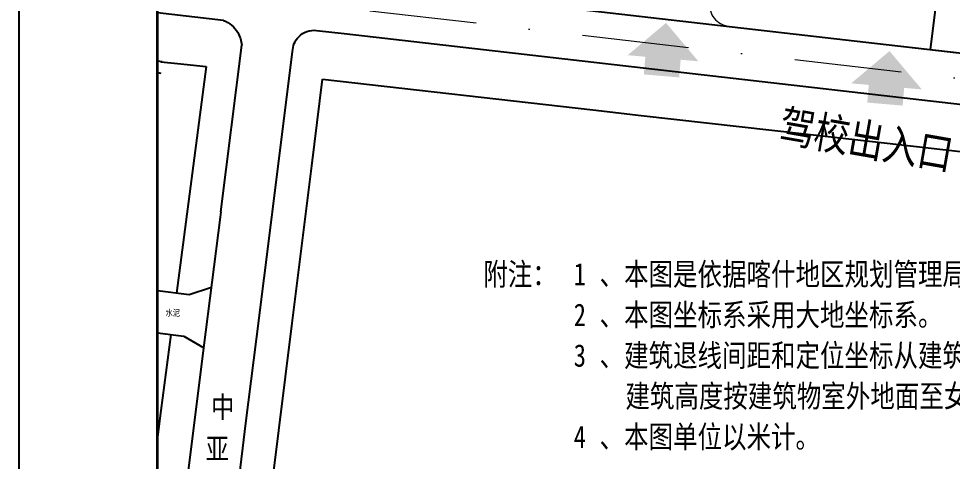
# Model space of a CAD drawing. Extents: x -534 to 560, y 572 to 1344.
# Drawn here: x -533.7 to -315, y 718.1 to 821.8 of the extents above; entities that cross this region are included whole.
import ezdxf
from ezdxf.enums import TextEntityAlignment as Align

# ---------------------------------------------------------------- set-up
doc = ezdxf.new("R2010")
doc.units = 0
doc.header["$LTSCALE"] = 1000
doc.linetypes.add('DASHDOT2', pattern=[0.5, 0.25, -0.125, 0, -0.125])
doc.linetypes.add('X5', pattern=[3, 2, -1])
doc.layers.get('0').update_dxf_attribs({"linetype": 'CONTINUOUS'})
for name, color, linetype in [('4', 4, 'CONTINUOUS'), ('DLSS', 8, 'CONTINUOUS'), ('PUB_TEXT', 7, 'CONTINUOUS'), ('TK', 7, 'CONTINUOUS'), ('外轮廓线', 2, 'CONTINUOUS')]:
    doc.layers.add(name, color=color, linetype=linetype)
doc.layers.add('ASSIST', color=8, linetype='CONTINUOUS', plot=False)
doc.layers.add('道路红线', color=1, linetype='CONTINUOUS', lineweight=0)
doc.styles.add('HT', font='simhei.ttf', dxfattribs={"width": 0.8})
doc.styles.add('HZ', font='', dxfattribs={"width": 0.8})
doc.styles.get('HZ').set_extended_font_data('SimSun')

# ---------------------------------------------------------------- blocks, each defined once
blk = doc.blocks.new('BFGGFHBDRSGS')
at = {"layer": 'TK'}
blk.add_line((301383.9997667727, -156237.5000457103), (301383.9997667727, -215637.5000457103), dxfattribs=at)
at = {"layer": 'TK', "const_width": 50}
blk.add_lwpolyline([(303883.9997667727, -214637.5000457103), (384483.9997667727, -214637.5000457103), (384483.9997667727, -157237.5000457103), (303883.9997667727, -157237.5000457103)], close=True, dxfattribs=at)
blk = doc.blocks.new('A$C37B82D5D')
at = {"xscale": 1.25, "yscale": 1.25, "zscale": 1.25}
blk.add_blockref('BFGGFHBDRSGS', (-376729.9991856659, 269546.8752933975), dxfattribs=at)

msp = doc.modelspace()

# ---------------------------------------------------------------- hatches: boundary and pattern name
at = {"layer": 'PUB_TEXT'}
for points in [[(-374.5076545466, 811.8257479207678), (-382.0792589780322, 820.809416966149), (-391.0629280135181, 813.237812519641), (-386.9241096460755, 812.884796369457), (-387.2771257963759, 808.7459779964847), (-378.9994890614907, 808.0399456970481), (-378.6464729111904, 812.1787640700204)], [(-322.167748014329, 805.2285493688636), (-329.7393524457613, 814.2122184142448), (-338.7230214812472, 806.6406139677368), (-334.5842031138046, 806.2875978175529), (-334.937219264105, 802.1487794445806), (-326.6595825292198, 801.4427471451439), (-326.3065663789195, 805.5815655181162)]]:
    msp.add_hatch(color=1, dxfattribs=at).paths.add_polyline_path(points)

# ---------------------------------------------------------------- linework, layer by layer
at = {"layer": '4', "linetype": 'ByBlock', "lineweight": 18}
msp.add_line((-367.4613394775806, 820.0433134544728), (-249.4419204261649, 806.4957170352427), dxfattribs=at)
msp.add_arc((-366.8911277900479, 825.0106929080648), 5, 173.4496575928476, 263.451608363702, dxfattribs=at)
at = {"layer": 'ASSIST', "color": 8, "linetype": 'Continuous', "flags": 128}
msp.add_lwpolyline([(-501.193599044369, 809.1653320870003), (-500.3829808565933, 809.0641022609634)], dxfattribs=at)
at = {"layer": 'DLSS', "color": 41, "linetype": 'Continuous'}
for p, q in [((-474.3938775587958, 775.3213328478269), (-474.2348944069527, 776.5866025356663)), ((-477.9861902347329, 746.7318610359071), (-474.3938775587885, 775.3213328478269)), ((-480.4524949094775, 727.1037400072528), (-477.9861902347329, 746.7318610359071)), ((-497.9371707101382, 684.2081312002701), (-490.3402752318798, 744.7262034896848)), ((-483.7375149491854, 700.9598610360263), (-480.4524949094775, 727.1037400072528))]:
    msp.add_line(p, q, dxfattribs=at)
at = {"layer": 'DLSS', "color": 41, "linetype": 'Continuous', "flags": 128}
for points in [[(-462.5222338612803, 830.9367914699105), (283.9499390731216, 745.2424205082625, 0.4108430727823308), (300.5421167464665, 758.2622201925551), (348.8342575781717, 1140.626663414769, 0.3922839307197539), (341.7027586948825, 1150.573052354541), (-387.8809220486, 1299.289069744395)], [(-485.7359220485814, 821.3999434296129, -0.08268453701559526), (-483.8207322007656, 820.2548429152084, -0.08268453707251949), (-482.3799220486108, 818.5509434301493, -0.05760976735183904), (-481.7411183081713, 817.127545732641, -0.05760976734663537), (-481.4439220486238, 815.5959434300748)], [(-469.5239220485819, 814.0789434300823, -0.09646030194067015), (-469.1543539823761, 815.9574114136485, -0.09646030189566235), (-468.1069220486243, 817.5599434297619, -0.1155177319318757), (-466.1838176588208, 818.7913602419285, -0.1155177318339452), (-463.9139220485959, 819.0409434294415)]]:
    msp.add_lwpolyline(points, format="xyb", dxfattribs=at)
for points in [[(-320.1128844650011, 814.5883192052333), (-287.1092908475039, 1076.544869863588)], [(-485.7359220485814, 821.3999434296129), (-501.193599044369, 823.1678563035651)], [(-463.9139220485959, 819.0409434294415), (-457.4775758717587, 818.3018851881934)], [(-457.4775758717587, 818.3018851881934), (284.9860779521259, 733.0479434305889)], [(-486.3408067708078, 776.5866025356663), (-481.4463011452026, 815.5770093562169)], [(-474.2348944069527, 776.5866025356663), (-469.5239220485819, 814.0789434300823)], [(-486.4225382141158, 775.3213328478269), (-486.2618960420077, 776.5866025356663)], [(-490.3092555374751, 744.7082905197603), (-486.4225382141158, 775.3213328478269)]]:
    msp.add_lwpolyline(points, dxfattribs=at)
at = {"layer": 'DLSS', "color": 8, "linetype": 'X5', "flags": 128}
for points in [[(-500.055518289053, 811.686324618393), (-501.193599044369, 811.8193150542537)], [(-500.3829808565933, 811.686324618393), (-496.5317626203905, 811.2924427712423)], [(-496.5317626203905, 811.2924427712423), (-489.7787120575813, 810.6017771517945), (-496.7664690220408, 757.5223782748071)], [(-465.0438685077388, 787.3408610360784), (-462.5242376157694, 807.6302521653561)], [(-462.5242376157694, 807.6302521653561), (-399.2270608703402, 800.4357321705756)], [(-399.2270608703402, 800.4357321705756), (-387.8809220486, 799.1461008345796)], [(-387.8809220486, 799.1461008345796), (-342.0157223008136, 793.9329442052258)], [(-342.0157223008136, 793.9329442052258), (-54.4710422691569, 761.2498759204609)], [(-469.6211904419033, 750.4818610359071), (-465.0438685077388, 787.3408610360784)], [(-488.5133755934803, 758.8532216191379), (-493.7889220485959, 757.1479434302164), (-501.193599044369, 758.0791022356166)], [(-475.7710625713953, 700.9598610360263), (-469.6211904419033, 750.4818610359071)], [(-501.193599044369, 748.2013065704799), (-495.011922048594, 747.4239434298215), (-490.3092555374751, 744.7082905197603)], [(-498.0456763806433, 747.8054465070454), (-500.3829808565933, 730.0511489255441)], [(-500.3829808565933, 730.0511489255441), (-500.3829808565933, 730.0511489255441), (-501.193599044369, 723.8959442534008)]]:
    msp.add_lwpolyline(points, dxfattribs=at)
at = {"layer": '道路红线', "linetype": 'DASHDOT2', "ltscale": 0.1}
msp.add_line((-501.193599044369, 829.3489290973237), (442.3453626590635, 721.0189127648337), dxfattribs=at)

# ---------------------------------------------------------------- block references
at = {"layer": '外轮廓线', "ltscale": 0.03, "xscale": 0.01040000000011787, "yscale": 0.01040000000011787, "zscale": 0.01040000000024591}
msp.add_blockref('A$C37B82D5D', (-533.6936044818576, 571.9976082240423), dxfattribs=at)

# ---------------------------------------------------------------- texts
at = {"layer": 'DLSS', "color": 8, "linetype": 'Continuous', "style": 'HZ', "width": 0.8}
msp.add_text('水泥', height=1.5, dxfattribs=at).set_placement((-497.5912418255029, 752.9494872806681), align=Align.MIDDLE)
at = {"layer": 'PUB_TEXT', "color": 1, "style": 'HT', "width": 0.8}
msp.add_text('驾校出入口', height=7.510548523206751, rotation=350.0796276344877, dxfattribs=at).set_placement((-355.9686661662132, 793.2415503145794))
at = {"layer": 'PUB_TEXT', "style": 'HT', "width": 0.8}
for s, p in [('附注：', (-424.8649124987278, 759.3413514966232)), ('、本图是依据喀什地区规划管理局相关规定进行绘制。', (-397.6446593341389, 759.3413514966232)), ('1', (-403.6936044818576, 759.3413514966232)), ('2', (-403.6936044818576, 749.8213514970703)), ('、本图坐标系采用大地坐标系。', (-397.6446593341389, 749.8213514970703)), ('、建筑退线间距和定位坐标从建筑物外墙轴线计算，', (-397.6446593341389, 740.301351496586)), ('3', (-403.6936044818576, 740.301351496586)), ('建筑高度按建筑物室外地面至女儿墙顶的高度计算。', (-391.5957141864783, 730.781351497033)), ('4', (-403.6936044818576, 721.2613514965487)), ('、本图单位以米计。', (-397.6446593341389, 721.2613514965487))]:
    msp.add_text(s, height=5.257383966244726, dxfattribs=at).set_placement(p)
at = {"layer": 'PUB_TEXT', "style": 'HZ', "width": 0.8}
for s, p in [('中', (-485.9084775201773, 730.946587347993)), ('亚', (-487.1870058624336, 721.1732628602622))]:
    msp.add_text(s, height=5, dxfattribs=at).set_placement(p, align=Align.MIDDLE)

doc.saveas('drawing.dxf')
